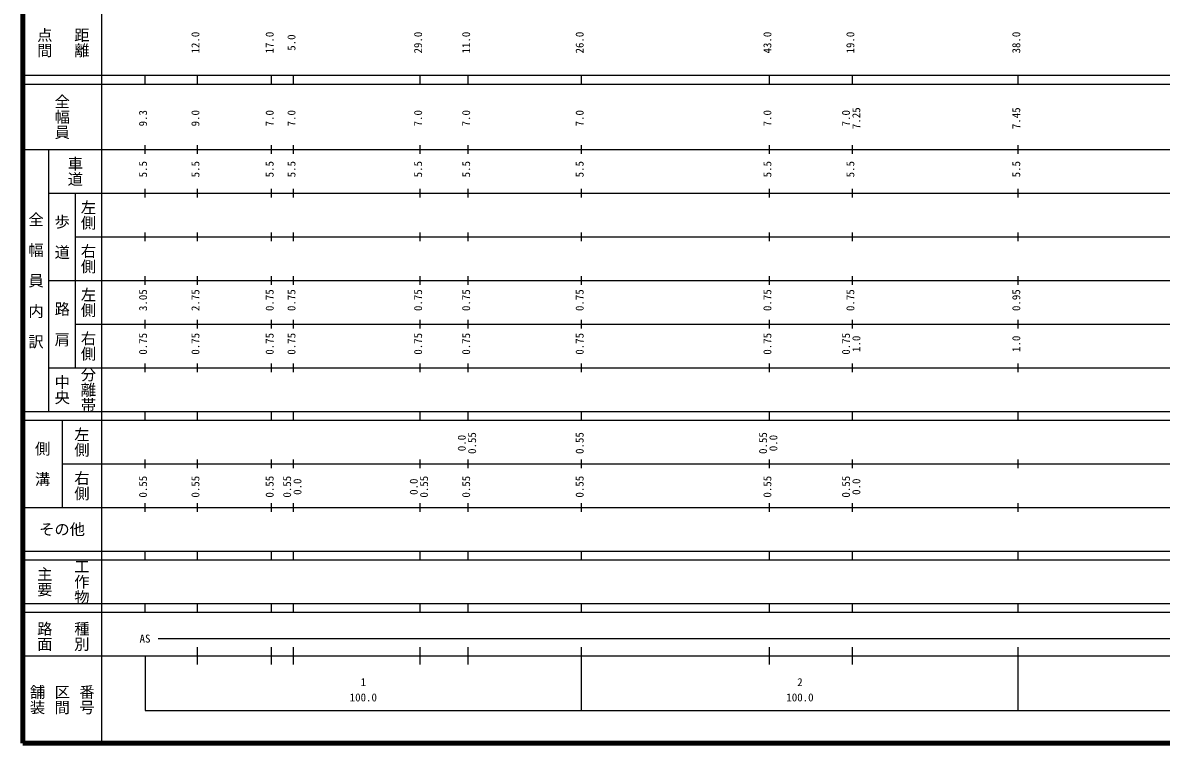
# Model space of a CAD drawing. Units: millimetres on the paper, enlarged 1000 times. Extents: x 40000 to 680000, y 20000 to 380000.
# Drawn here: x 40000 to 300746, y 20000 to 185041 of the extents above; entities that cross this region are included whole.
import ezdxf
from ezdxf.enums import TextEntityAlignment as Align

# ---------------------------------------------------------------- set-up
doc = ezdxf.new("R2010")
doc.units = ezdxf.units.MM
doc.header["$LTSCALE"] = 1000
doc.layers.add('M-TTL', color=2, linetype='Continuous', lineweight=140)
doc.layers.add('M-TTL-BAND', color=7, linetype='Continuous', lineweight=25)
doc.styles.add('@ＭＳ ゴシック', font='')
doc.styles.add('ＭＳ ゴシック', font='')
doc.styles.get('@ＭＳ ゴシック').set_extended_font_data('@MS Gothic')
doc.styles.get('ＭＳ ゴシック').set_extended_font_data('MS Gothic')

msp = doc.modelspace()

# ---------------------------------------------------------------- linework, layer by layer
at = {"layer": 'M-TTL'}
for p, q in [((40000, 380000), (40000, 20000)), ((40000, 20000), (680000, 20000))]:
    msp.add_line(p, q, dxfattribs=at)
at = {"layer": 'M-TTL-BAND'}
for p, q in [((58000, 370000), (58000, 20000)), ((40000, 173000), (579000, 173000)), ((68000, 171000), (68000, 173000)), ((80000, 171000), (80000, 173000)), ((97000, 171000), (97000, 173000)), ((102000, 171000), (102000, 173000)), ((131000, 171000), (131000, 173000)), ((142000, 171000), (142000, 173000)), ((168000, 171000), (168000, 173000)), ((211000, 171000), (211000, 173000)), ((230000, 171000), (230000, 173000)), ((268000, 171000), (268000, 173000)), ((40000, 171000), (579000, 171000)), ((68000, 155000), (68000, 157000)), ((80000, 155000), (80000, 157000)), ((97000, 155000), (97000, 157000)), ((102000, 155000), (102000, 157000)), ((131000, 155000), (131000, 157000)), ((142000, 155000), (142000, 157000)), ((168000, 155000), (168000, 157000)), ((211000, 155000), (211000, 157000)), ((230000, 155000), (230000, 157000)), ((268000, 155000), (268000, 157000)), ((40000, 156000), (579000, 156000)), ((46000, 96000), (46000, 156000)), ((68000, 145000), (68000, 147000)), ((80000, 145000), (80000, 147000)), ((97000, 145000), (97000, 147000)), ((102000, 145000), (102000, 147000)), ((131000, 145000), (131000, 147000)), ((142000, 145000), (142000, 147000)), ((168000, 145000), (168000, 147000)), ((211000, 145000), (211000, 147000)), ((230000, 145000), (230000, 147000)), ((268000, 145000), (268000, 147000)), ((46000, 146000), (579000, 146000)), ((52000, 146000), (52000, 106000)), ((52000, 136000), (579000, 136000)), ((68000, 135000), (68000, 137000)), ((80000, 135000), (80000, 137000)), ((97000, 135000), (97000, 137000)), ((102000, 135000), (102000, 137000)), ((131000, 135000), (131000, 137000)), ((142000, 135000), (142000, 137000)), ((168000, 135000), (168000, 137000)), ((211000, 135000), (211000, 137000)), ((230000, 135000), (230000, 137000)), ((268000, 135000), (268000, 137000)), ((46000, 126000), (579000, 126000)), ((68000, 125000), (68000, 127000)), ((80000, 125000), (80000, 127000)), ((97000, 125000), (97000, 127000)), ((102000, 125000), (102000, 127000)), ((131000, 125000), (131000, 127000)), ((142000, 125000), (142000, 127000)), ((168000, 125000), (168000, 127000)), ((211000, 125000), (211000, 127000)), ((230000, 125000), (230000, 127000)), ((268000, 125000), (268000, 127000)), ((52000, 116000), (579000, 116000)), ((68000, 115000), (68000, 117000)), ((80000, 115000), (80000, 117000)), ((97000, 115000), (97000, 117000)), ((102000, 115000), (102000, 117000)), ((131000, 115000), (131000, 117000)), ((142000, 115000), (142000, 117000)), ((168000, 115000), (168000, 117000)), ((211000, 115000), (211000, 117000)), ((230000, 115000), (230000, 117000)), ((268000, 115000), (268000, 117000)), ((68000, 105000), (68000, 107000)), ((80000, 105000), (80000, 107000)), ((97000, 105000), (97000, 107000)), ((102000, 105000), (102000, 107000)), ((131000, 105000), (131000, 107000)), ((142000, 105000), (142000, 107000)), ((168000, 105000), (168000, 107000)), ((211000, 105000), (211000, 107000)), ((230000, 105000), (230000, 107000)), ((268000, 105000), (268000, 107000)), ((46000, 106000), (579000, 106000)), ((40000, 96000), (579000, 96000)), ((40000, 94000), (579000, 94000)), ((49000, 94000), (49000, 74000)), ((68000, 94000), (68000, 96000)), ((80000, 94000), (80000, 96000)), ((97000, 94000), (97000, 96000)), ((102000, 94000), (102000, 96000)), ((131000, 94000), (131000, 96000)), ((142000, 94000), (142000, 96000)), ((168000, 94000), (168000, 96000)), ((211000, 94000), (211000, 96000)), ((230000, 94000), (230000, 96000)), ((268000, 94000), (268000, 96000)), ((49000, 84000), (579000, 84000)), ((68000, 83000), (68000, 85000)), ((80000, 83000), (80000, 85000)), ((97000, 83000), (97000, 85000)), ((102000, 83000), (102000, 85000)), ((131000, 83000), (131000, 85000)), ((142000, 83000), (142000, 85000)), ((168000, 83000), (168000, 85000)), ((211000, 83000), (211000, 85000)), ((230000, 83000), (230000, 85000)), ((268000, 83000), (268000, 85000)), ((40000, 74000), (579000, 74000)), ((68000, 73000), (68000, 75000)), ((80000, 73000), (80000, 75000)), ((97000, 73000), (97000, 75000)), ((102000, 73000), (102000, 75000)), ((131000, 73000), (131000, 75000)), ((142000, 73000), (142000, 75000)), ((168000, 73000), (168000, 75000)), ((211000, 73000), (211000, 75000)), ((230000, 73000), (230000, 75000)), ((268000, 73000), (268000, 75000)), ((40000, 64000), (579000, 64000)), ((68000, 62000), (68000, 64000)), ((80000, 62000), (80000, 64000)), ((97000, 62000), (97000, 64000)), ((102000, 62000), (102000, 64000)), ((131000, 62000), (131000, 64000)), ((142000, 62000), (142000, 64000)), ((168000, 62000), (168000, 64000)), ((211000, 62000), (211000, 64000)), ((230000, 62000), (230000, 64000)), ((268000, 62000), (268000, 64000)), ((40000, 62000), (579000, 62000)), ((40000, 52000), (579000, 52000)), ((40000, 50000), (579000, 50000)), ((68000, 50000), (68000, 52000)), ((80000, 50000), (80000, 52000)), ((97000, 50000), (97000, 52000)), ((102000, 50000), (102000, 52000)), ((131000, 50000), (131000, 52000)), ((142000, 50000), (142000, 52000)), ((168000, 50000), (168000, 52000)), ((211000, 50000), (211000, 52000)), ((230000, 50000), (230000, 52000)), ((268000, 50000), (268000, 52000)), ((71000, 44000), (565000, 44000)), ((80000, 38000), (80000, 42000)), ((97000, 38000), (97000, 42000)), ((102000, 38000), (102000, 42000)), ((131000, 38000), (131000, 42000)), ((142000, 38000), (142000, 42000)), ((168000, 27500), (168000, 42000)), ((211000, 38000), (211000, 42000)), ((230000, 38000), (230000, 42000)), ((268000, 27500), (268000, 42000)), ((40000, 40000), (579000, 40000)), ((68000, 40000), (68000, 27500)), ((68000, 27500), (579000, 27500))]:
    msp.add_line(p, q, dxfattribs=at)

# ---------------------------------------------------------------- texts
at = {"layer": 'M-TTL-BAND', "style": '@ＭＳ ゴシック'}
for s, p in [('点間', (45000, 180500)), ('距離', (53500, 180500)), ('全幅員', (49000, 163500)), ('車道', (52000, 151000)), ('左側', (55000, 141000)), ('全\u3000幅\u3000員\u3000内\u3000訳', (43000, 126000)), ('歩\u3000道', (49000, 136000)), ('右側', (55000, 131000)), ('左側', (55000, 121000)), ('路\u3000肩', (49000, 116000)), ('右側', (55000, 111000)), ('中央', (49000, 101000)), ('分離帯', (55000, 101000)), ('左側', (53500, 89000)), ('側\u3000溝', (44500, 84000)), ('右側', (53500, 79000)), ('主要', (45000, 57000)), ('工作物', (53500, 57000)), ('路面', (45000, 44500)), ('種別', (53500, 44500)), ('舗装', (43333, 30000)), ('区間', (49000, 30000)), ('番号', (54667, 30000))]:
    msp.add_text(s, height=2566, rotation=270, dxfattribs=at).set_placement(p, align=Align.MIDDLE_CENTER)
at = {"layer": 'M-TTL-BAND', "style": 'ＭＳ ゴシック'}
for s, p in [('12.0', (81000, 180500)), ('17.0', (98000, 180500)), ('29.0', (132000, 180500)), ('11.0', (143000, 180500)), ('26.0', (169000, 180500)), ('43.0', (212000, 180500)), ('19.0', (231000, 180500)), ('38.0', (269000, 180500)), ('5.0', (103000, 180500)), ('9.3', (69000, 163174)), ('9.0', (81000, 163174)), ('7.0', (98000, 163174)), ('7.0', (103000, 163174)), ('7.0', (132000, 163174)), ('7.0', (143000, 163174)), ('7.0', (169000, 163174)), ('7.0', (212000, 163174)), ('7.0', (230000, 163174)), ('7.25', (232370, 163174)), ('7.45', (269000, 163174)), ('5.5', (69000, 151500)), ('5.5', (81000, 151500)), ('5.5', (98000, 151500)), ('5.5', (103000, 151500)), ('5.5', (132000, 151500)), ('5.5', (143000, 151500)), ('5.5', (169000, 151500)), ('5.5', (212000, 151500)), ('5.5', (231000, 151500)), ('5.5', (269000, 151500)), ('3.05', (69000, 121500)), ('2.75', (81000, 121500)), ('0.75', (98000, 121500)), ('0.75', (103000, 121500)), ('0.75', (132000, 121500)), ('0.75', (143000, 121500)), ('0.75', (169000, 121500)), ('0.75', (212000, 121500)), ('0.75', (231000, 121500)), ('0.95', (269000, 121500)), ('0.75', (69000, 111500)), ('0.75', (81000, 111500)), ('0.75', (98000, 111500)), ('0.75', (103000, 111500)), ('0.75', (132000, 111500)), ('0.75', (143000, 111500)), ('0.75', (169000, 111500)), ('0.75', (212000, 111500)), ('0.75', (230000, 111500)), ('1.0', (232370, 111500)), ('1.0', (269000, 111500)), ('0.0', (142000, 88764)), ('0.55', (144370, 88764)), ('0.55', (169000, 88764)), ('0.55', (211000, 88764)), ('0.0', (213370, 88764)), ('0.55', (69000, 78764)), ('0.55', (81000, 78764)), ('0.55', (98000, 78764)), ('0.55', (102000, 78764)), ('0.55', (133370, 78764)), ('0.55', (143000, 78764)), ('0.55', (169000, 78764)), ('0.55', (212000, 78764)), ('0.55', (230000, 78764)), ('0.0', (104370, 78764)), ('0.0', (131000, 78764)), ('0.0', (232370, 78764))]:
    msp.add_text(s, height=1833, rotation=90, dxfattribs=at).set_placement(p, align=Align.BOTTOM_CENTER)
msp.add_text('その他', height=2566, dxfattribs=at).set_placement((49000, 69000), align=Align.MIDDLE_CENTER)
for s, p in [('AS', (68000, 42500)), ('1', (118000, 32523)), ('2', (218000, 32523)), ('100.0', (118000, 29033)), ('100.0', (218000, 29033))]:
    msp.add_text(s, height=1833, dxfattribs=at).set_placement(p, align=Align.BOTTOM_CENTER)

doc.saveas('drawing.dxf')
